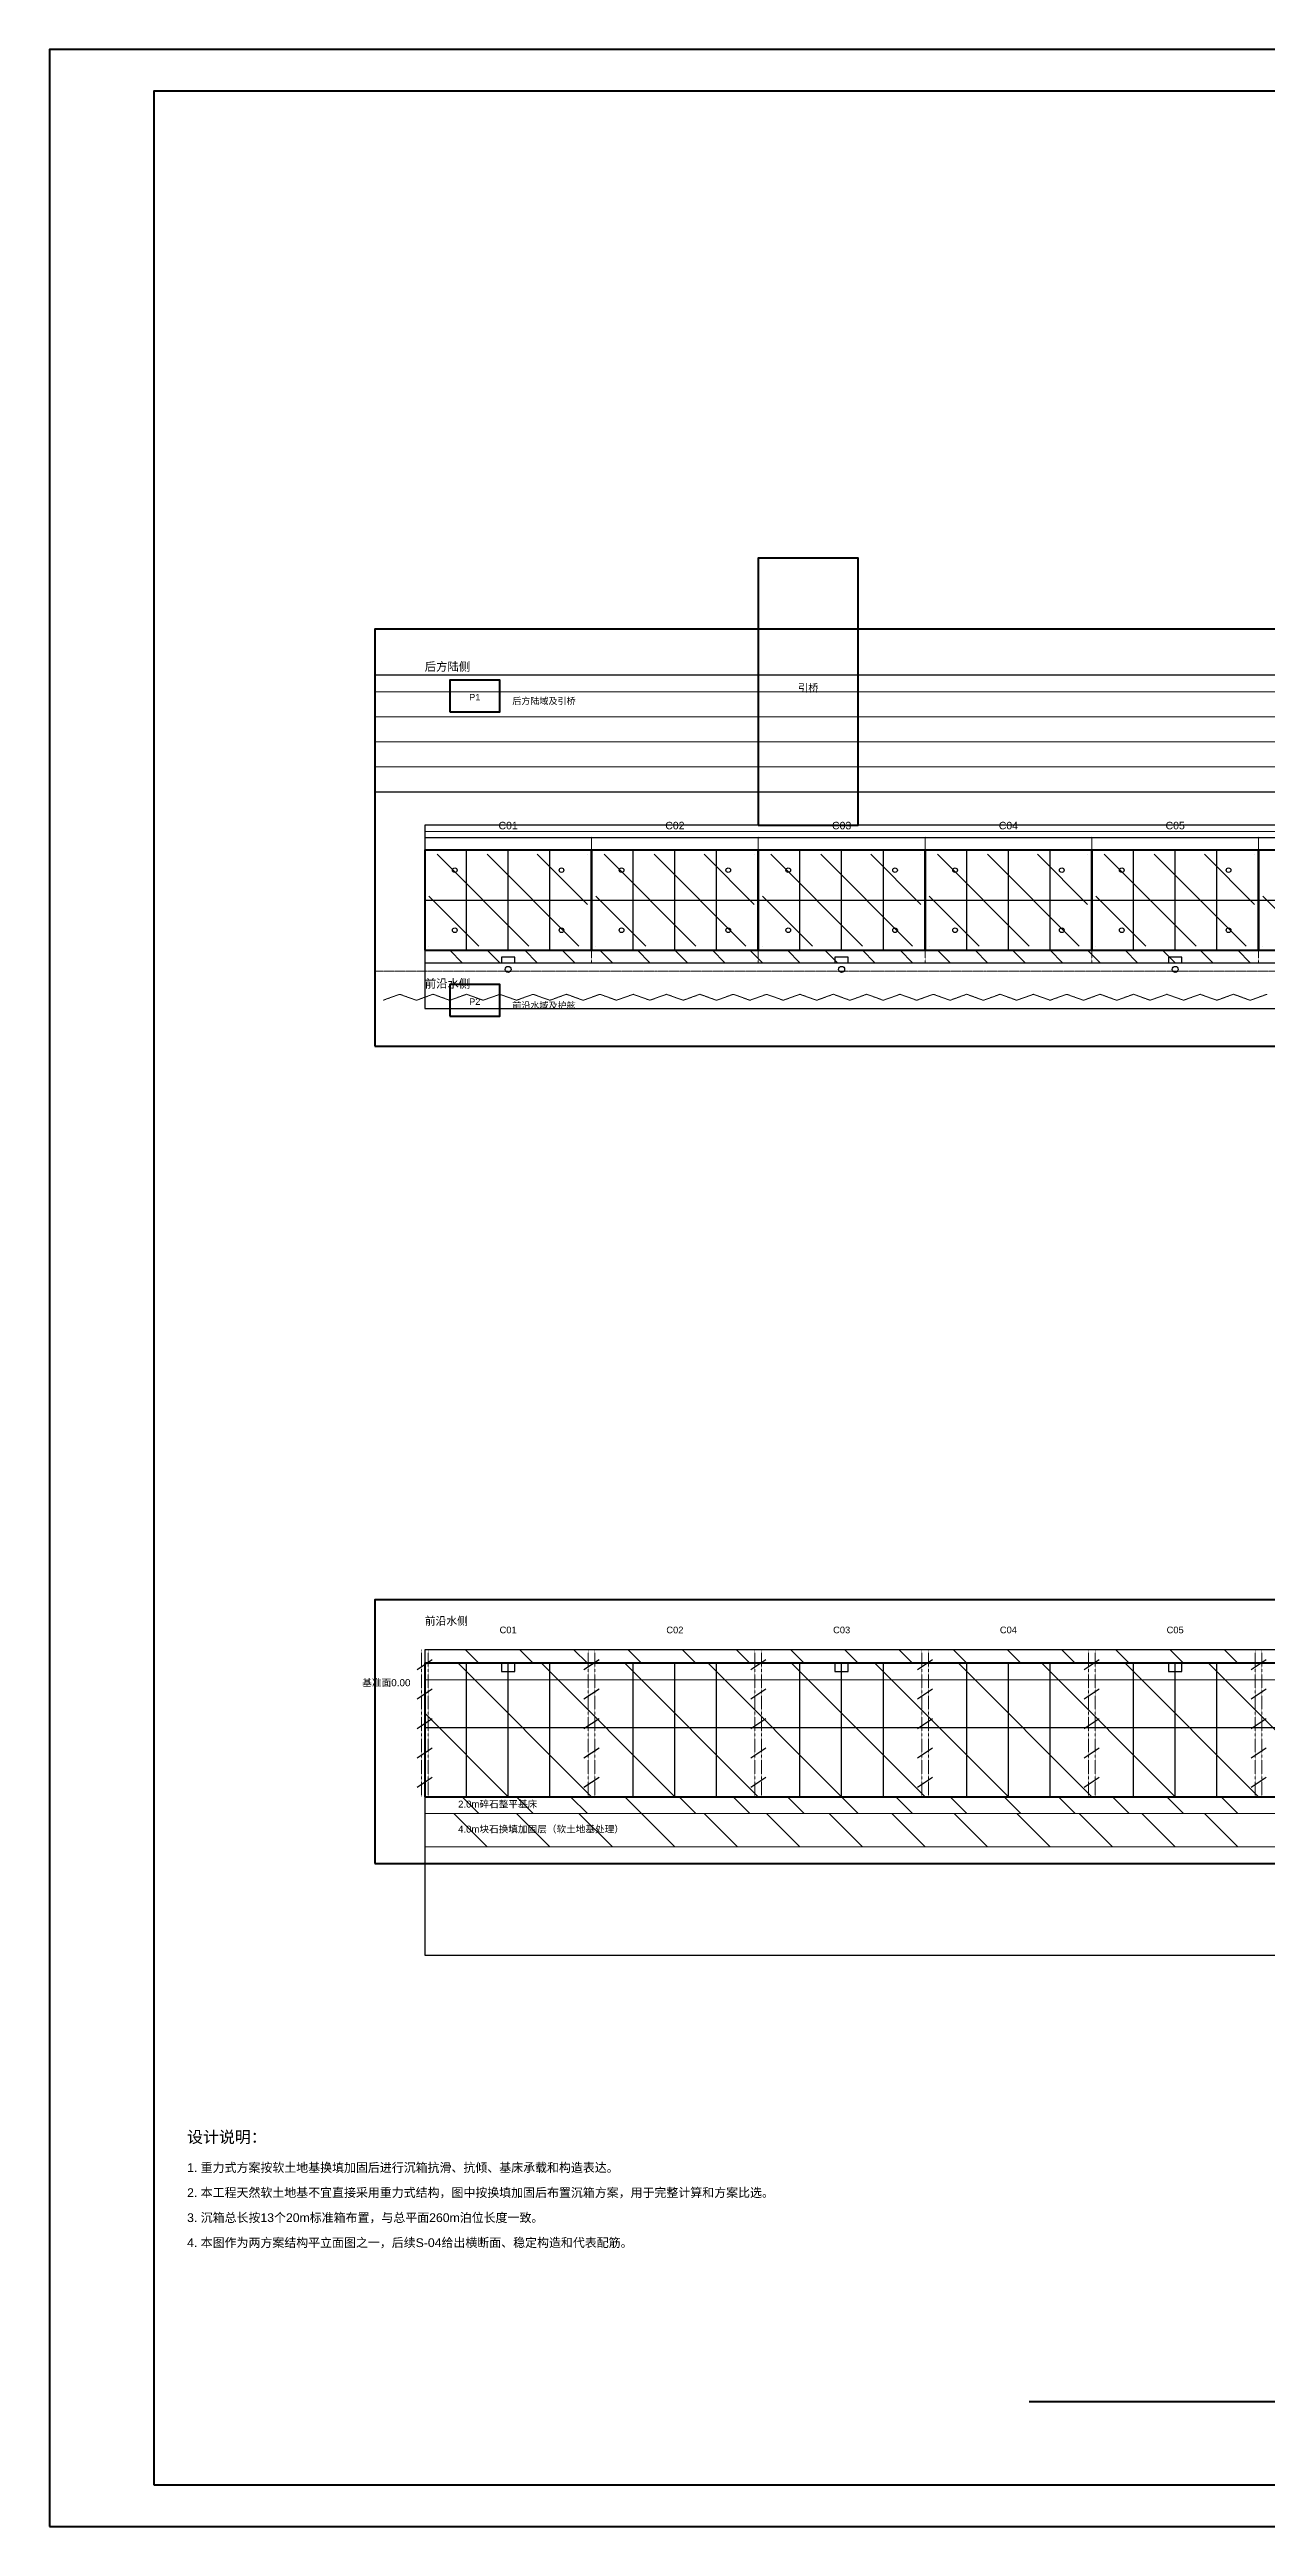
# Model space of a CAD drawing. Header units: millimetres. Extents: x 0 to 420500, y 0 to 297000.
# Drawn here: x 0 to 145950, y 0 to 297000 of the extents above; entities that cross this region are included whole.
import ezdxf
from ezdxf.enums import TextEntityAlignment as Align

# ---------------------------------------------------------------- set-up
doc = ezdxf.new("R2010")
doc.units = ezdxf.units.MM
doc.linetypes.add('CENTER', pattern=[2, 1.25, -0.25, 0.25, -0.25])
doc.linetypes.add('DASHED', pattern=[0.75, 0.5, -0.25])
for name, color, linetype, lineweight in [('0_FRAME', 7, 'Continuous', 70), ('1_MAIN', 1, 'Continuous', 50), ('2_SECONDARY', 2, 'Continuous', 25), ('3_CENTERLINE', 4, 'CENTER', 15), ('3_WATER', 4, 'DASHED', 15), ('4_HATCH', 8, 'Continuous', 13), ('5_DIM', 3, 'Continuous', 15), ('6_TEXT', 7, 'Continuous', 25)]:
    doc.layers.add(name, color=color, linetype=linetype, lineweight=lineweight)
doc.styles.get("Standard").update_dxf_attribs({"font": 'arial.ttf'})
doc.dimstyles.new('ISO-25', dxfattribs={"dimtxt": 2.5, "dimasz": 2.5, "dimexe": 1.25, "dimexo": 0.625, "dimtad": 1, "dimtxsty": 'Standard', "dimcen": 2.5, "dimadec": 0, "dimazin": 0, "dimtfac": 1, "dimtmove": 0, "dimatfit": 3, "dimfxl": 1, "dimarcsym": 0})

# ---------------------------------------------------------------- blocks, each defined once
blk = doc.blocks.new('*D1')
at = {"layer": '5_DIM', "color": 0, "lineweight": -2, "transparency": 16777216}
for p, q in [((45000, 188999), (45000, 181999)), ((305000, 188999), (305000, 181999)), ((45002, 182000), (304998, 182000))]:
    blk.add_line(p, q, dxfattribs=at)
at = {"layer": '5_DIM', "color": 0, "transparency": 16777216}
for points in [[(45002, 182000), (45002, 182000), (45000, 182000)], [(304998, 182000), (304998, 182000), (305000, 182000)]]:
    blk.add_solid(points, dxfattribs=at)
at = {"layer": 'Defpoints', "color": 0, "transparency": 16777216}
for p in [(45000, 189000), (305000, 189000), (305000, 182000)]:
    blk.add_point(p, dxfattribs=at)
at = {"layer": '5_DIM', "color": 0, "transparency": 16777216, "insert": (175000, 182002), "char_height": 2.5, "attachment_point": 5}
blk.add_mtext('260000', dxfattribs=at)
blk = doc.blocks.new('*D3')
at = {"layer": '5_DIM', "color": 0, "lineweight": -2, "transparency": 16777216}
for p, q in [((45000, 87499), (45000, 68499)), ((305000, 87499), (305000, 68499)), ((45002, 68500), (304998, 68500))]:
    blk.add_line(p, q, dxfattribs=at)
at = {"layer": '5_DIM', "color": 0, "transparency": 16777216}
for points in [[(45002, 68500), (45002, 68500), (45000, 68500)], [(304998, 68500), (304998, 68500), (305000, 68500)]]:
    blk.add_solid(points, dxfattribs=at)
at = {"layer": 'Defpoints', "color": 0, "transparency": 16777216}
for p in [(45000, 87500), (305000, 87500), (305000, 68500)]:
    blk.add_point(p, dxfattribs=at)
at = {"layer": '5_DIM', "color": 0, "transparency": 16777216, "insert": (175000, 68502), "char_height": 2.5, "attachment_point": 5}
blk.add_mtext('260000', dxfattribs=at)

msp = doc.modelspace()

# ---------------------------------------------------------------- linework, layer by layer
at = {"layer": '0_FRAME'}
msp.add_line((117500, 15000), (310500, 15000), dxfattribs=at)
for points in [[(0, 0), (420500, 0), (420500, 297000), (0, 297000)], [(12500, 5000), (415500, 5000), (415500, 292000), (12500, 292000)], [(39000, 177500), (311000, 177500), (311000, 227500), (39000, 227500)], [(48000, 217600), (54000, 217600), (54000, 221400), (48000, 221400)], [(48000, 181100), (54000, 181100), (54000, 184900), (48000, 184900)], [(39000, 79500), (311000, 79500), (311000, 111100), (39000, 111100)]]:
    msp.add_lwpolyline(points, close=True, dxfattribs=at)
at = {"layer": '1_MAIN'}
for points in [[(85000, 204000), (97000, 204000), (97000, 236000), (85000, 236000)], [(45000, 189000), (305000, 189000), (305000, 201000), (45000, 201000)], [(45000, 189000), (65000, 189000), (65000, 201000), (45000, 201000)], [(65000, 189000), (85000, 189000), (85000, 201000), (65000, 201000)], [(85000, 189000), (105000, 189000), (105000, 201000), (85000, 201000)], [(105000, 189000), (125000, 189000), (125000, 201000), (105000, 201000)], [(125000, 189000), (145000, 189000), (145000, 201000), (125000, 201000)], [(145000, 189000), (165000, 189000), (165000, 201000), (145000, 201000)], [(45000, 87500), (305000, 87500), (305000, 103500), (45000, 103500)]]:
    msp.add_lwpolyline(points, close=True, dxfattribs=at)
at = {"layer": '2_SECONDARY'}
for p, q in [((45000, 202500), (305000, 202500)), ((50000, 189000), (50000, 201000)), ((55000, 189000), (55000, 201000)), ((60000, 189000), (60000, 201000)), ((70000, 189000), (70000, 201000)), ((75000, 189000), (75000, 201000)), ((80000, 189000), (80000, 201000)), ((90000, 189000), (90000, 201000)), ((95000, 189000), (95000, 201000)), ((100000, 189000), (100000, 201000)), ((110000, 189000), (110000, 201000)), ((115000, 189000), (115000, 201000)), ((120000, 189000), (120000, 201000)), ((130000, 189000), (130000, 201000)), ((135000, 189000), (135000, 201000)), ((140000, 189000), (140000, 201000)), ((45000, 195000), (65000, 195000)), ((65000, 195000), (85000, 195000)), ((85000, 195000), (105000, 195000)), ((105000, 195000), (125000, 195000)), ((125000, 195000), (145000, 195000)), ((145000, 195000), (165000, 195000)), ((44100, 102740), (45900, 103940)), ((50000, 87500), (50000, 103500)), ((55000, 87500), (55000, 103500)), ((60000, 87500), (60000, 103500)), ((64100, 102740), (65900, 103940)), ((70000, 87500), (70000, 103500)), ((75000, 87500), (75000, 103500)), ((80000, 87500), (80000, 103500)), ((84100, 102740), (85900, 103940)), ((90000, 87500), (90000, 103500)), ((95000, 87500), (95000, 103500)), ((100000, 87500), (100000, 103500)), ((104100, 102740), (105900, 103940)), ((110000, 87500), (110000, 103500)), ((115000, 87500), (115000, 103500)), ((120000, 87500), (120000, 103500)), ((124100, 102740), (125900, 103940)), ((130000, 87500), (130000, 103500)), ((135000, 87500), (135000, 103500)), ((140000, 87500), (140000, 103500)), ((144100, 102740), (145900, 103940)), ((44100, 99220), (45900, 100420)), ((64100, 99220), (65900, 100420)), ((84100, 99220), (85900, 100420)), ((104100, 99220), (105900, 100420)), ((124100, 99220), (125900, 100420)), ((144100, 99220), (145900, 100420)), ((44100, 95700), (45900, 96900)), ((45000, 95820), (65000, 95820)), ((64100, 95700), (65900, 96900)), ((65000, 95820), (85000, 95820)), ((84100, 95700), (85900, 96900)), ((85000, 95820), (105000, 95820)), ((104100, 95700), (105900, 96900)), ((105000, 95820), (125000, 95820)), ((124100, 95700), (125900, 96900)), ((125000, 95820), (145000, 95820)), ((144100, 95700), (145900, 96900)), ((145000, 95820), (165000, 95820)), ((44100, 92180), (45900, 93380)), ((64100, 92180), (65900, 93380)), ((84100, 92180), (85900, 93380)), ((104100, 92180), (105900, 93380)), ((124100, 92180), (125900, 93380)), ((144100, 92180), (145900, 93380)), ((44100, 88660), (45900, 89860)), ((64100, 88660), (65900, 89860)), ((84100, 88660), (85900, 89860)), ((104100, 88660), (105900, 89860)), ((124100, 88660), (125900, 89860)), ((144100, 88660), (145900, 89860))]:
    msp.add_line(p, q, dxfattribs=at)
for points in [[(39000, 208000), (311000, 208000), (311000, 222000), (39000, 222000)], [(45000, 201000), (305000, 201000), (305000, 204000), (45000, 204000)], [(45000, 187500), (305000, 187500), (305000, 189000), (45000, 189000)], [(54200, 187500), (55800, 187500), (55800, 188150), (54200, 188150)], [(94200, 187500), (95800, 187500), (95800, 188150), (94200, 188150)], [(134200, 187500), (135800, 187500), (135800, 188150), (134200, 188150)], [(45000, 103500), (305000, 103500), (305000, 105100), (45000, 105100)], [(54200, 102500), (55800, 102500), (55800, 103500), (54200, 103500)], [(94200, 102500), (95800, 102500), (95800, 103500), (94200, 103500)], [(134200, 102500), (135800, 102500), (135800, 103500), (134200, 103500)]]:
    msp.add_lwpolyline(points, close=True, dxfattribs=at)
for centre, radius in [((48600, 198600), 280), ((61400, 198600), 280), ((68600, 198600), 280), ((81400, 198600), 280), ((88600, 198600), 280), ((101400, 198600), 280), ((108600, 198600), 280), ((121400, 198600), 280), ((128600, 198600), 280), ((141400, 198600), 280), ((48600, 191400), 280), ((61400, 191400), 280), ((68600, 191400), 280), ((81400, 191400), 280), ((88600, 191400), 280), ((101400, 191400), 280), ((108600, 191400), 280), ((121400, 191400), 280), ((128600, 191400), 280), ((141400, 191400), 280), ((55000, 186700), 360), ((95000, 186700), 360), ((135000, 186700), 360)]:
    msp.add_circle(centre, radius, dxfattribs=at)
at = {"layer": '3_CENTERLINE'}
for p, q in [((45000, 187400), (45000, 202600)), ((65000, 187400), (65000, 202600)), ((85000, 187400), (85000, 202600)), ((105000, 187400), (105000, 202600)), ((125000, 187400), (125000, 202600)), ((145000, 187400), (145000, 202600)), ((44600, 87500), (44600, 105100)), ((45400, 87500), (45400, 105100)), ((64600, 87500), (64600, 105100)), ((65400, 87500), (65400, 105100)), ((84600, 87500), (84600, 105100)), ((85400, 87500), (85400, 105100)), ((104600, 87500), (104600, 105100)), ((105400, 87500), (105400, 105100)), ((124600, 87500), (124600, 105100)), ((125400, 87500), (125400, 105100)), ((144600, 87500), (144600, 105100)), ((145400, 87500), (145400, 105100))]:
    msp.add_line(p, q, dxfattribs=at)
at = {"layer": '3_WATER'}
for p, q in [((40000, 183000), (42000, 183720)), ((42000, 183720), (44000, 183000)), ((44000, 183000), (46000, 183720)), ((46000, 183720), (48000, 183000)), ((48000, 183000), (50000, 183720)), ((50000, 183720), (52000, 183000)), ((52000, 183000), (54000, 183720)), ((54000, 183720), (56000, 183000)), ((56000, 183000), (58000, 183720)), ((58000, 183720), (60000, 183000)), ((60000, 183000), (62000, 183720)), ((62000, 183720), (64000, 183000)), ((64000, 183000), (66000, 183720)), ((66000, 183720), (68000, 183000)), ((68000, 183000), (70000, 183720)), ((70000, 183720), (72000, 183000)), ((72000, 183000), (74000, 183720)), ((74000, 183720), (76000, 183000)), ((76000, 183000), (78000, 183720)), ((78000, 183720), (80000, 183000)), ((80000, 183000), (82000, 183720)), ((82000, 183720), (84000, 183000)), ((84000, 183000), (86000, 183720)), ((86000, 183720), (88000, 183000)), ((88000, 183000), (90000, 183720)), ((90000, 183720), (92000, 183000)), ((92000, 183000), (94000, 183720)), ((94000, 183720), (96000, 183000)), ((96000, 183000), (98000, 183720)), ((98000, 183720), (100000, 183000)), ((100000, 183000), (102000, 183720)), ((102000, 183720), (104000, 183000)), ((104000, 183000), (106000, 183720)), ((106000, 183720), (108000, 183000)), ((108000, 183000), (110000, 183720)), ((110000, 183720), (112000, 183000)), ((112000, 183000), (114000, 183720)), ((114000, 183720), (116000, 183000)), ((116000, 183000), (118000, 183720)), ((118000, 183720), (120000, 183000)), ((120000, 183000), (122000, 183720)), ((122000, 183720), (124000, 183000)), ((124000, 183000), (126000, 183720)), ((126000, 183720), (128000, 183000)), ((128000, 183000), (130000, 183720)), ((130000, 183720), (132000, 183000)), ((132000, 183000), (134000, 183720)), ((134000, 183720), (136000, 183000)), ((136000, 183000), (138000, 183720)), ((138000, 183720), (140000, 183000)), ((140000, 183000), (142000, 183720)), ((142000, 183720), (144000, 183000)), ((144000, 183000), (146000, 183720))]:
    msp.add_line(p, q, dxfattribs=at)
msp.add_lwpolyline([(39000, 177500), (311000, 177500), (311000, 186500), (39000, 186500)], close=True, dxfattribs=at)
at = {"layer": '4_HATCH'}
for p, q in [((39000, 220000), (311000, 220000)), ((39000, 217000), (311000, 217000)), ((39000, 214000), (311000, 214000)), ((39000, 211000), (311000, 211000)), ((45000, 203250), (305000, 203250)), ((57500, 189500), (46500, 200500)), ((63500, 189500), (52500, 200500)), ((64500, 194500), (58500, 200500)), ((64500, 200500), (64500, 200500)), ((77500, 189500), (66500, 200500)), ((83500, 189500), (72500, 200500)), ((84500, 194500), (78500, 200500)), ((84500, 200500), (84500, 200500)), ((97500, 189500), (86500, 200500)), ((103500, 189500), (92500, 200500)), ((104500, 194500), (98500, 200500)), ((104500, 200500), (104500, 200500)), ((117500, 189500), (106500, 200500)), ((123500, 189500), (112500, 200500)), ((124500, 194500), (118500, 200500)), ((124500, 200500), (124500, 200500)), ((137500, 189500), (126500, 200500)), ((143500, 189500), (132500, 200500)), ((144500, 194500), (138500, 200500)), ((144500, 200500), (144500, 200500)), ((51500, 189500), (45500, 195500)), ((71500, 189500), (65500, 195500)), ((91500, 189500), (85500, 195500)), ((111500, 189500), (105500, 195500)), ((131500, 189500), (125500, 195500)), ((151500, 189500), (145500, 195500)), ((45000, 187500), (45000, 187500)), ((45500, 189500), (45500, 189500)), ((49500, 187500), (48000, 189000)), ((54000, 187500), (52500, 189000)), ((58500, 187500), (57000, 189000)), ((63000, 187500), (61500, 189000)), ((65500, 189500), (65500, 189500)), ((67500, 187500), (66000, 189000)), ((72000, 187500), (70500, 189000)), ((76500, 187500), (75000, 189000)), ((81000, 187500), (79500, 189000)), ((85500, 187500), (84000, 189000)), ((85500, 189500), (85500, 189500)), ((90000, 187500), (88500, 189000)), ((94500, 187500), (93000, 189000)), ((99000, 187500), (97500, 189000)), ((103500, 187500), (102000, 189000)), ((105500, 189500), (105500, 189500)), ((108000, 187500), (106500, 189000)), ((112500, 187500), (111000, 189000)), ((117000, 187500), (115500, 189000)), ((121500, 187500), (120000, 189000)), ((126000, 187500), (124500, 189000)), ((125500, 189500), (125500, 189500)), ((130500, 187500), (129000, 189000)), ((135000, 187500), (133500, 189000)), ((139500, 187500), (138000, 189000)), ((144000, 187500), (142500, 189000)), ((145500, 189500), (145500, 189500)), ((51500, 103500), (49900, 105100)), ((58000, 103500), (56400, 105100)), ((64500, 103500), (62900, 105100)), ((71000, 103500), (69400, 105100)), ((77500, 103500), (75900, 105100)), ((84000, 103500), (82400, 105100)), ((90500, 103500), (88900, 105100)), ((97000, 103500), (95400, 105100)), ((103500, 103500), (101900, 105100)), ((110000, 103500), (108400, 105100)), ((116500, 103500), (114900, 105100)), ((123000, 103500), (121400, 105100)), ((129500, 103500), (127900, 105100)), ((136000, 103500), (134400, 105100)), ((142500, 103500), (140900, 105100)), ((45000, 103500), (45000, 103500)), ((65000, 87500), (49000, 103500)), ((75000, 87500), (59000, 103500)), ((85000, 87500), (69000, 103500)), ((95000, 87500), (79000, 103500)), ((105000, 87500), (89000, 103500)), ((115000, 87500), (99000, 103500)), ((125000, 87500), (109000, 103500)), ((135000, 87500), (119000, 103500)), ((145000, 87500), (129000, 103500)), ((155000, 87500), (139000, 103500)), ((55000, 87500), (45000, 97500)), ((45000, 87500), (45000, 87500)), ((51500, 85500), (49500, 87500)), ((58000, 85500), (56000, 87500)), ((64500, 85500), (62500, 87500)), ((71000, 85500), (69000, 87500)), ((77500, 85500), (75500, 87500)), ((84000, 85500), (82000, 87500)), ((90500, 85500), (88500, 87500)), ((97000, 85500), (95000, 87500)), ((103500, 85500), (101500, 87500)), ((110000, 85500), (108000, 87500)), ((116500, 85500), (114500, 87500)), ((123000, 85500), (121000, 87500)), ((129500, 85500), (127500, 87500)), ((136000, 85500), (134000, 87500)), ((142500, 85500), (140500, 87500)), ((45000, 85500), (45000, 85500)), ((52500, 81500), (48500, 85500)), ((60000, 81500), (56000, 85500)), ((67500, 81500), (63500, 85500)), ((75000, 81500), (71000, 85500)), ((82500, 81500), (78500, 85500)), ((90000, 81500), (86000, 85500)), ((97500, 81500), (93500, 85500)), ((105000, 81500), (101000, 85500)), ((112500, 81500), (108500, 85500)), ((120000, 81500), (116000, 85500)), ((127500, 81500), (123500, 85500)), ((135000, 81500), (131000, 85500)), ((142500, 81500), (138500, 85500)), ((45000, 81500), (45000, 81500))]:
    msp.add_line(p, q, dxfattribs=at)
for points in [[(45000, 85500), (305000, 85500), (305000, 87500), (45000, 87500)], [(45000, 81500), (305000, 81500), (305000, 85500), (45000, 85500)]]:
    msp.add_lwpolyline(points, close=True, dxfattribs=at)
at = {"layer": '5_DIM'}
msp.add_line((45000, 101500), (305000, 101500), dxfattribs=at)

# ---------------------------------------------------------------- texts
at = {"layer": '3_WATER'}
msp.add_text('P2', height=775, dxfattribs=at).set_placement((51000, 182450), align=Align.CENTER)
msp.add_text('前沿水域及护舷', height=775, dxfattribs=at).set_placement((55500, 182000))
at = {"layer": '6_TEXT'}
for s, height, p in [('后方陆侧', 1000, (45000, 222500)), ('后方陆域及引桥', 775, (55500, 218500)), ('前沿水侧', 1000, (45000, 184500)), ('前沿水侧', 950, (45000, 108100)), ('基准面0.00', 850, (37500, 100750)), ('2.0m碎石整平基床', 825, (49000, 86200)), ('4.0m块石换填加固层（软土地基处理）', 825, (49000, 83200)), ('设计说明：', 1400, (16500, 46000)), ('1. 重力式方案按软土地基换填加固后进行沉箱抗滑、抗倾、基床承载和构造表达。', 1050, (16500, 42500)), ('2. 本工程天然软土地基不宜直接采用重力式结构，图中按换填加固后布置沉箱方案，用于完整计算和方案比选。', 1050, (16500, 39500)), ('3. 沉箱总长按13个20m标准箱布置，与总平面260m泊位长度一致。', 1050, (16500, 36500)), ('4. 本图作为两方案结构平立面图之一，后续S-04给出横断面、稳定构造和代表配筋。', 1050, (16500, 33500))]:
    msp.add_text(s, height=height, dxfattribs=at).set_placement(p)
for s, height, p in [('引桥', 900, (91000, 220000)), ('P1', 775, (51000, 218950)), ('C01', 900, (55000, 203500)), ('C02', 900, (75000, 203500)), ('C03', 900, (95000, 203500)), ('C04', 900, (115000, 203500)), ('C05', 900, (135000, 203500)), ('C01', 800, (55000, 107100)), ('C02', 800, (75000, 107100)), ('C03', 800, (95000, 107100)), ('C04', 800, (115000, 107100)), ('C05', 800, (135000, 107100))]:
    msp.add_text(s, height=height, dxfattribs=at).set_placement(p, align=Align.CENTER)

# ---------------------------------------------------------------- dimensions: what is measured, and where the dimension line sits
at = {"layer": '5_DIM'}
for base, p1, p2, picture, middle in [((305000, 182000), (45000, 189000), (305000, 189000), '*D1', (175000, 182001.901)), ((305000, 68500), (45000, 87500), (305000, 87500), '*D3', (175000, 68501.901))]:
    dim = msp.add_linear_dim(base=base, p1=p1, p2=p2, dimstyle='ISO-25', dxfattribs=at)
    dim.commit()
    dim.dimension.update_dxf_attribs({"geometry": picture, "text_midpoint": middle})

doc.saveas('drawing.dxf')
